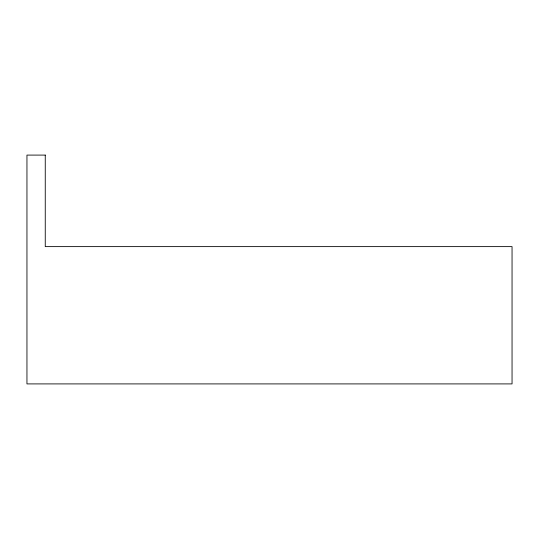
<?xml version="1.0" encoding="UTF-8"?>
<svg xmlns="http://www.w3.org/2000/svg" width="539" height="539" viewBox="0 0 539 539"><rect width="100%" height="100%" fill="white"/><g stroke="black" fill="none" stroke-linecap="round" stroke-linejoin="round"><path stroke-width="0.81" d="M45.256 155.091L26.95 155.091L26.95 383.909L512.05 383.909L512.05 246.619L45.256 246.619L45.256 155.091"/></g></svg>
